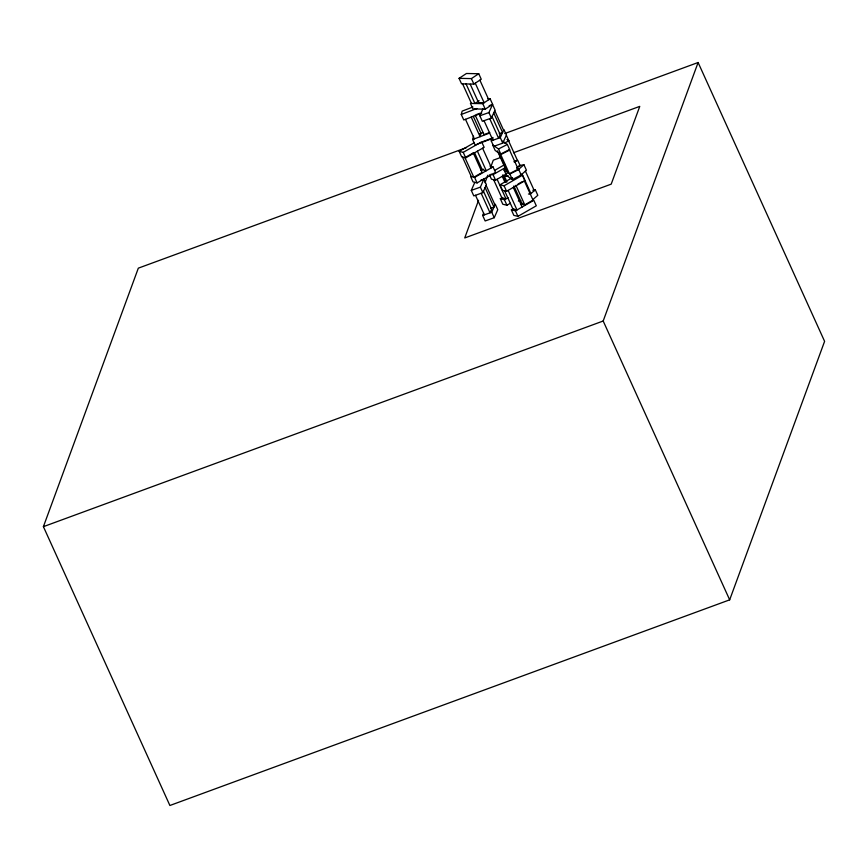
<?xml version="1.0" encoding="UTF-8"?>
<svg xmlns="http://www.w3.org/2000/svg" width="868" height="868" viewBox="0 0 868 868"><rect width="100%" height="100%" fill="white"/><g stroke="black" fill="none" stroke-linecap="round" stroke-linejoin="round"><path stroke-width="1.3" d="M481.762 113.1L463.762 119.968L461.266 114.468L462.156 111.115L472.962 106.992M493.132 138.164L475.132 145.032L472.637 139.531L473.527 136.178M504.731 133.553L698.111 62.507L824.6 341.341L729.673 599.842L169.889 805.493L43.4 526.659L138.327 268.158L466.561 147.571M478.55 200.324L464.727 237.962L611.202 184.146L639.77 106.373L513.487 152.757M484.995 182.768L487.762 175.238M490.518 167.708L493.284 160.179L500.869 157.401M729.673 599.842L603.184 321.008L698.111 62.507M480.492 180.338L483.899 179.123L486.395 184.624L482.868 192.653L473.787 195.886L471.291 190.385L474.807 182.367M471.291 190.385L480.373 187.152L483.899 179.123M482.662 215.459L491.744 212.215L495.27 204.197L497.765 209.698L494.239 217.716L485.158 220.96L482.662 215.459L483.66 213.159M489.151 105.712L492.547 104.496L495.053 109.997L491.407 118.07L482.337 121.281L479.841 115.78L482.955 108.869M479.841 115.78L488.912 112.569L492.547 104.496M491.212 140.844L500.283 137.632L503.917 129.571L506.413 135.072L502.778 143.133L493.708 146.356L491.212 140.844L492.764 137.394M506.988 181.954L504.492 176.443L506.478 174.718M517.957 169.922L523.936 164.746L526.431 170.247L520.453 175.423M530.326 194.128L535.306 189.81L537.802 195.311L532.822 199.629M459.064 78.348L466.431 73.498L478.756 73.737L481.252 79.238L473.885 84.087L461.559 83.849L459.064 78.348L471.389 78.587L478.756 73.737M479.147 100.731L474.937 103.498L466.062 83.936M482.76 103.65L490.127 98.8L492.623 104.301L485.255 109.151L472.93 108.923L470.434 103.422L482.76 103.65L485.255 109.151M494.684 170.378L505.002 164.443M491.006 174.175L493.057 174.663L505.675 167.416M489.444 174.783L491.44 179.177L495.552 180.164L507.02 173.567M520.377 174.739L522.438 175.238L524.934 180.739L506.576 191.296L502.474 190.298L499.979 184.797L512.587 177.549M499.979 184.797L504.08 185.785L522.438 175.238M517.968 184.114L522.102 181.737M510.362 203.253L506.923 205.239L502.811 204.24L500.315 198.739L502.615 197.427M500.315 198.739L504.427 199.727L508.04 197.654M511.35 209.861L515.451 210.859L533.809 200.302L536.305 205.803L517.946 216.36L513.845 215.373L511.35 209.861L513.639 208.548M520.518 204.588L522.818 203.275M513.889 185.904L522.211 204.251L524.782 204.87L533.039 200.117L524.163 180.555M459.183 151.325L463.219 152.356L481.653 141.82L484.149 147.321L465.715 157.857L461.678 156.826L459.183 151.325L474.156 142.764M480.915 170.464L483.226 169.141M474.59 177.419L493.024 166.884L495.519 172.385L477.085 182.92L473.049 181.889L470.554 176.388L474.59 177.419L477.085 182.92M504.471 143.068L508.898 140.822L506.402 135.31M498.503 148.981L507.346 144.468L509.841 149.969L500.999 154.482L495.183 150.489L492.688 144.989L498.503 148.981L500.999 154.482M513.964 161.73L517.274 160.048L508.398 140.486M514.453 162.066L517.773 160.385L520.268 165.886L516.948 167.567M516.59 168.077L518.717 169.531L521.212 175.032L512.37 179.546L506.554 175.553L504.058 170.052L506.272 168.924M504.058 170.052L509.874 174.045L518.717 169.531M461.266 114.468L476.868 108.511M476.293 114.619L479.744 113.307M479.527 133.889L483.129 132.511M489.758 132.435L484.029 134.627L475.154 115.064M472.637 139.531L489.433 133.119M483.107 141.495L492.015 138.218M43.4 526.659L603.184 321.008M490.572 208.342L493.979 207.126L485.103 187.564M499.187 133.726L502.594 132.511L493.718 112.948M518.945 165.647L523.936 164.746M504.492 176.443L508.236 175.77M532.811 190.255L535.306 189.81M528.438 194.041L530.934 193.597L522.059 174.034M518.359 201.061L520.854 200.617M487.664 98.757L490.127 98.8M489.997 166.113L493.024 166.884M506.955 139.488L508.898 140.822M502.507 141.148L507.346 144.468M507.465 170.399L505.719 169.206L497.397 150.869M525.422 171.126L534.297 190.689M494.738 110.681L503.614 130.243M479.874 80.149L488.749 99.712M491.896 116.269L500.218 134.605L498.579 138.229L489.715 118.666M488.912 112.569L491.407 118.07M500.283 137.632L502.778 143.133M475.263 83.176L484.138 102.739L478.594 102.641L470.272 84.294M471.389 78.587L473.885 84.087M515.907 185.296L524.782 204.87M509.874 174.045L512.37 179.546M484.04 120.685L492.916 140.247M498.872 153.018L507.747 172.58M513.292 187.434L522.167 206.996M462.601 83.87L471.476 103.433M502.865 174.783L506.185 182.117M502.257 176.312L505.035 182.421M508.127 190.396L517.002 209.969L512.89 208.971L504.568 190.634M473.223 116.214L480.991 133.336L480.091 136.688L471.226 117.126M504.08 185.785L506.576 191.296M515.451 210.859L517.946 216.36M497.104 179.275L505.979 198.837L501.867 197.85L493.545 179.513M482.586 148.211L491.462 167.774M493.057 174.663L495.552 180.164M504.427 199.727L506.923 205.239M465.487 119.317L474.362 138.88M477.4 151.173L486.275 170.736L482.239 169.705L474.481 152.584M486.091 185.307L494.966 204.87M483.302 190.873L491.624 209.21L490.04 212.823L481.165 193.26M480.373 187.152L482.868 192.653M491.744 212.215L494.239 217.716M463.219 152.356L465.715 157.857M462.438 157.01L471.302 176.584M475.49 195.278L484.366 214.852M473.255 152.92L464.955 157.661L473.83 177.224L482.12 172.482L473.255 152.92M509.353 149.632L500.51 154.146L509.386 173.708L518.229 169.195L509.353 149.632"/></g></svg>
